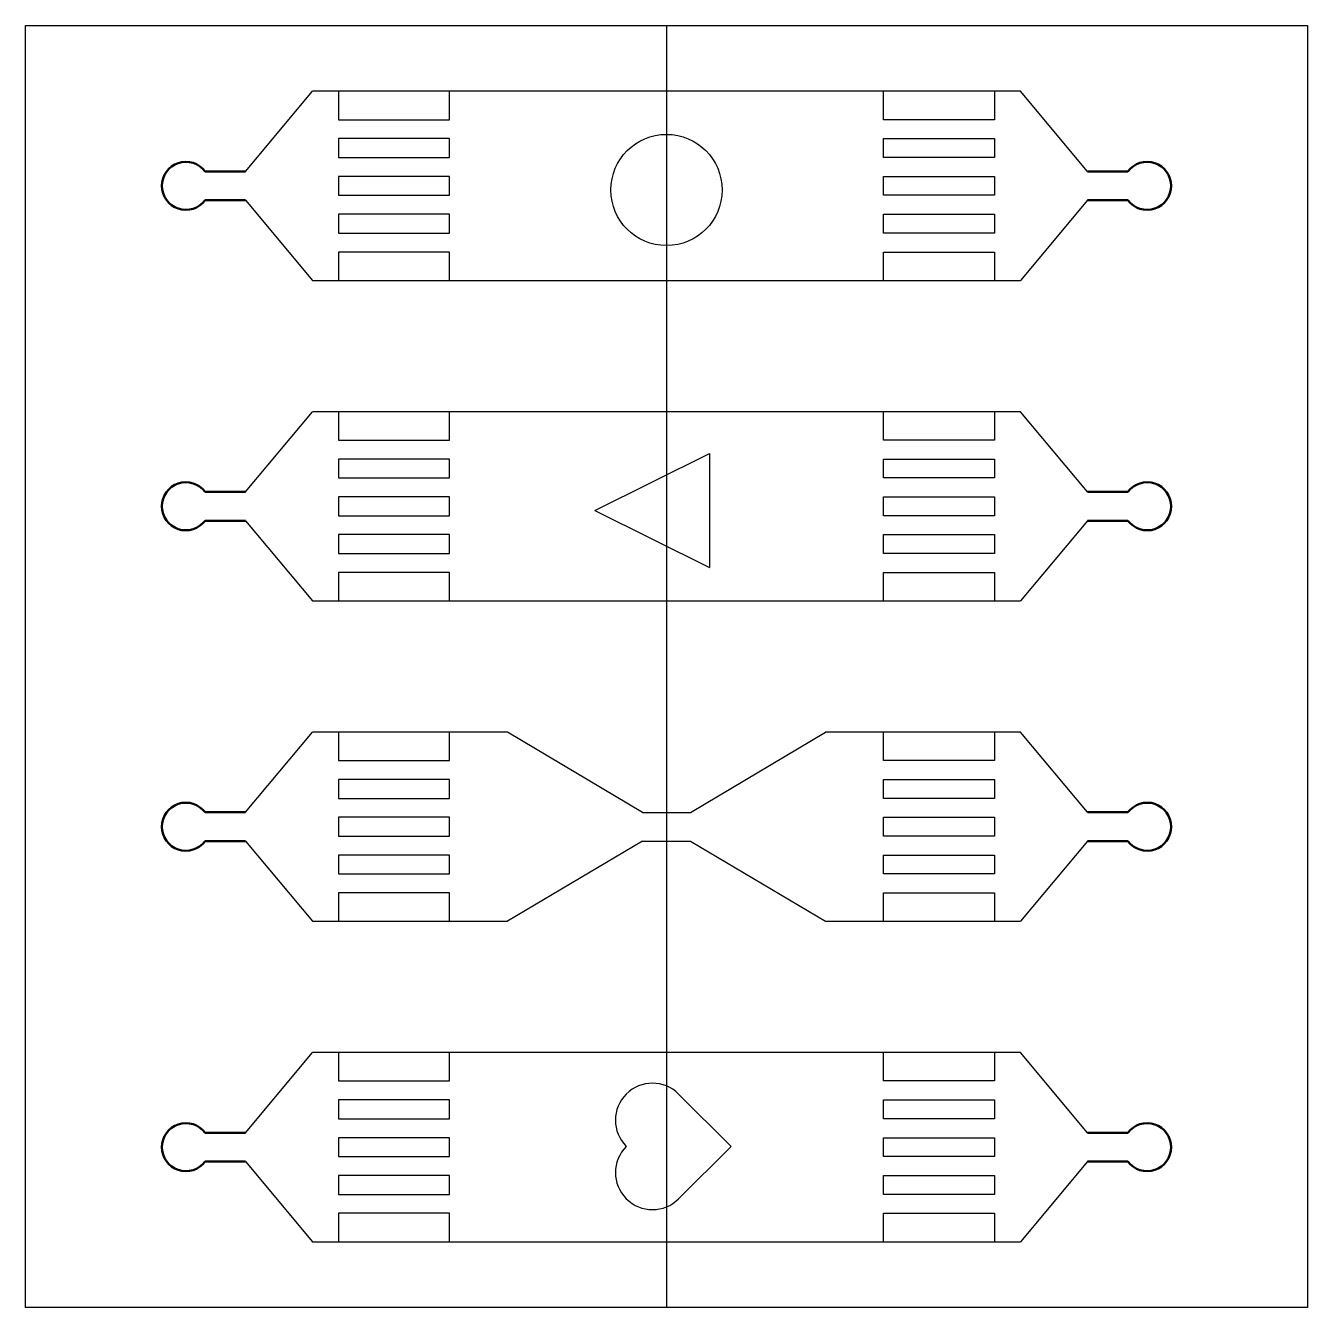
# Model space of a CAD drawing. Header units: millimetres. Extents: x 0 to 40, y 0 to 40.
import ezdxf

# ---------------------------------------------------------------- set-up
doc = ezdxf.new("R2010")
doc.units = ezdxf.units.MM
doc.header["$MEASUREMENT"] = 0
doc.layers.add('Visible (ISO)', color=7, linetype='Continuous', lineweight=50)

msp = doc.modelspace()

# ---------------------------------------------------------------- linework, layer by layer
for p, q in [((20, 40), (20, 0)), ((6.865, 35.45), (8.957, 37.95)), ((9.759, 37.95), (9.759, 37.065)), ((13.225, 37.065), (13.225, 37.95)), ((26.775, 37.065), (26.775, 37.95)), ((30.241, 37.95), (30.241, 37.065)), ((33.135, 35.45), (31.043, 37.95)), ((9.759, 37.065), (13.225, 37.065)), ((30.241, 37.065), (26.775, 37.065)), ((6.865, 34.55), (8.957, 32.05)), ((33.135, 34.55), (31.043, 32.05)), ((9.759, 32.935), (9.759, 32.05)), ((13.225, 32.935), (9.759, 32.935)), ((13.225, 32.05), (13.225, 32.935)), ((26.775, 32.05), (26.775, 32.935)), ((26.775, 32.935), (30.241, 32.935)), ((30.241, 32.935), (30.241, 32.05)), ((6.865, 25.45), (8.957, 27.95)), ((9.759, 27.95), (9.759, 27.065)), ((13.225, 27.065), (13.225, 27.95)), ((26.775, 27.065), (26.775, 27.95)), ((30.241, 27.95), (30.241, 27.065)), ((33.135, 25.45), (31.043, 27.95)), ((9.759, 27.065), (13.225, 27.065)), ((30.241, 27.065), (26.775, 27.065)), ((17.764, 24.871), (21.341, 26.647)), ((21.341, 26.647), (21.341, 23.094)), ((17.764, 24.871), (21.341, 23.094)), ((6.865, 24.55), (8.957, 22.05)), ((33.135, 24.55), (31.043, 22.05)), ((9.759, 22.935), (9.759, 22.05)), ((13.225, 22.935), (9.759, 22.935)), ((13.225, 22.05), (13.225, 22.935)), ((26.775, 22.05), (26.775, 22.935)), ((26.775, 22.935), (30.241, 22.935)), ((30.241, 22.935), (30.241, 22.05)), ((6.865, 15.45), (8.957, 17.95)), ((9.759, 17.95), (9.759, 17.065)), ((13.225, 17.065), (13.225, 17.95)), ((19.248, 15.447), (15.042, 17.95)), ((20, 17.95), (20, 12.05)), ((20.752, 15.447), (24.958, 17.95)), ((26.775, 17.065), (26.775, 17.95)), ((30.241, 17.95), (30.241, 17.065)), ((33.135, 15.45), (31.043, 17.95)), ((9.759, 17.065), (13.225, 17.065)), ((30.241, 17.065), (26.775, 17.065)), ((19.248, 15.447), (20.752, 15.447)), ((6.865, 14.55), (8.957, 12.05)), ((19.248, 14.553), (15.042, 12.05)), ((19.248, 14.553), (20.752, 14.553)), ((20.752, 14.553), (24.958, 12.05)), ((33.135, 14.55), (31.043, 12.05)), ((9.759, 12.935), (9.759, 12.05)), ((13.225, 12.935), (9.759, 12.935)), ((13.225, 12.05), (13.225, 12.935)), ((26.775, 12.05), (26.775, 12.935)), ((26.775, 12.935), (30.241, 12.935)), ((30.241, 12.935), (30.241, 12.05)), ((6.865, 5.45), (8.957, 7.95)), ((9.759, 7.95), (9.759, 7.065)), ((13.225, 7.065), (13.225, 7.95)), ((26.775, 7.065), (26.775, 7.95)), ((30.241, 7.95), (30.241, 7.065)), ((33.135, 5.45), (31.043, 7.95)), ((9.759, 7.065), (13.225, 7.065)), ((30.241, 7.065), (26.775, 7.065)), ((6.865, 4.55), (8.957, 2.05)), ((33.135, 4.55), (31.043, 2.05)), ((9.759, 2.935), (9.759, 2.05)), ((13.225, 2.935), (9.759, 2.935)), ((13.225, 2.05), (13.225, 2.935)), ((26.775, 2.05), (26.775, 2.935)), ((26.775, 2.935), (30.241, 2.935)), ((30.241, 2.935), (30.241, 2.05))]:
    msp.add_line(p, q)
for points in [[(0, 0), (0, 40), (40, 40), (40, 0)], [(9.759, 36.475), (9.759, 35.885), (13.225, 35.885), (13.225, 36.475)], [(30.241, 36.475), (30.241, 35.885), (26.775, 35.885), (26.775, 36.475)], [(9.759, 35.295), (9.759, 34.705), (13.225, 34.705), (13.225, 35.295)], [(30.241, 35.295), (30.241, 34.705), (26.775, 34.705), (26.775, 35.295)], [(9.759, 34.115), (9.759, 33.525), (13.225, 33.525), (13.225, 34.115)], [(30.241, 34.115), (30.241, 33.525), (26.775, 33.525), (26.775, 34.115)], [(9.759, 26.475), (9.759, 25.885), (13.225, 25.885), (13.225, 26.475)], [(30.241, 26.475), (30.241, 25.885), (26.775, 25.885), (26.775, 26.475)], [(9.759, 25.295), (9.759, 24.705), (13.225, 24.705), (13.225, 25.295)], [(30.241, 25.295), (30.241, 24.705), (26.775, 24.705), (26.775, 25.295)], [(9.759, 24.115), (9.759, 23.525), (13.225, 23.525), (13.225, 24.115)], [(30.241, 24.115), (30.241, 23.525), (26.775, 23.525), (26.775, 24.115)], [(9.759, 16.475), (9.759, 15.885), (13.225, 15.885), (13.225, 16.475)], [(30.241, 16.475), (30.241, 15.885), (26.775, 15.885), (26.775, 16.475)], [(9.759, 15.295), (9.759, 14.705), (13.225, 14.705), (13.225, 15.295)], [(30.241, 15.295), (30.241, 14.705), (26.775, 14.705), (26.775, 15.295)], [(9.759, 14.115), (9.759, 13.525), (13.225, 13.525), (13.225, 14.115)], [(30.241, 14.115), (30.241, 13.525), (26.775, 13.525), (26.775, 14.115)], [(9.759, 6.475), (9.759, 5.885), (13.225, 5.885), (13.225, 6.475)], [(30.241, 6.475), (30.241, 5.885), (26.775, 5.885), (26.775, 6.475)], [(9.759, 5.295), (9.759, 4.705), (13.225, 4.705), (13.225, 5.295)], [(30.241, 5.295), (30.241, 4.705), (26.775, 4.705), (26.775, 5.295)], [(9.759, 4.115), (9.759, 3.525), (13.225, 3.525), (13.225, 4.115)], [(30.241, 4.115), (30.241, 3.525), (26.775, 3.525), (26.775, 4.115)]]:
    msp.add_lwpolyline(points, close=True)
for points in [[(31.043, 37.95), (8.957, 37.95)], [(8.957, 32.05), (31.043, 32.05)], [(31.043, 27.95), (8.957, 27.95)], [(8.957, 22.05), (31.043, 22.05)], [(15.042, 17.95), (8.957, 17.95)], [(31.043, 17.95), (24.958, 17.95)], [(8.957, 12.05), (15.042, 12.05)], [(24.958, 12.05), (31.043, 12.05)], [(31.043, 7.95), (8.957, 7.95)], [(20.379, 6.658), (22.013, 5.024), (20.379, 3.39)], [(8.957, 2.05), (31.043, 2.05)]]:
    msp.add_lwpolyline(points)
msp.add_circle((20, 34.871), 1.736)
for centre, start, end in [((19.562, 5.841), 45, 225), ((19.562, 4.207), 135, 315)]:
    msp.add_arc(centre, 1.155, start, end)
at = {"layer": 'Visible (ISO)'}
for p, q in [((5.6, 35.45), (6.865, 35.45)), ((33.135, 35.45), (34.4, 35.45)), ((6.865, 34.55), (5.6, 34.55)), ((34.4, 34.55), (33.135, 34.55)), ((5.6, 25.45), (6.865, 25.45)), ((33.135, 25.45), (34.4, 25.45)), ((6.865, 24.55), (5.6, 24.55)), ((34.4, 24.55), (33.135, 24.55)), ((5.6, 15.45), (6.865, 15.45)), ((33.135, 15.45), (34.4, 15.45)), ((6.865, 14.55), (5.6, 14.55)), ((34.4, 14.55), (33.135, 14.55)), ((5.6, 5.45), (6.865, 5.45)), ((33.135, 5.45), (34.4, 5.45)), ((6.865, 4.55), (5.6, 4.55)), ((34.4, 4.55), (33.135, 4.55))]:
    msp.add_line(p, q, dxfattribs=at)
for centre, start, end in [((5, 35), 36.8699, 323.1301), ((35, 35), 216.8699, 143.1301), ((5, 25), 36.8699, 323.1301), ((35, 25), 216.8699, 143.1301), ((5, 15), 36.8699, 323.1301), ((35, 15), 216.8699, 143.1301), ((5, 5), 36.8699, 323.1301), ((35, 5), 216.8699, 143.1301)]:
    msp.add_arc(centre, 0.75, start, end, dxfattribs=at)

doc.saveas('drawing.dxf')
